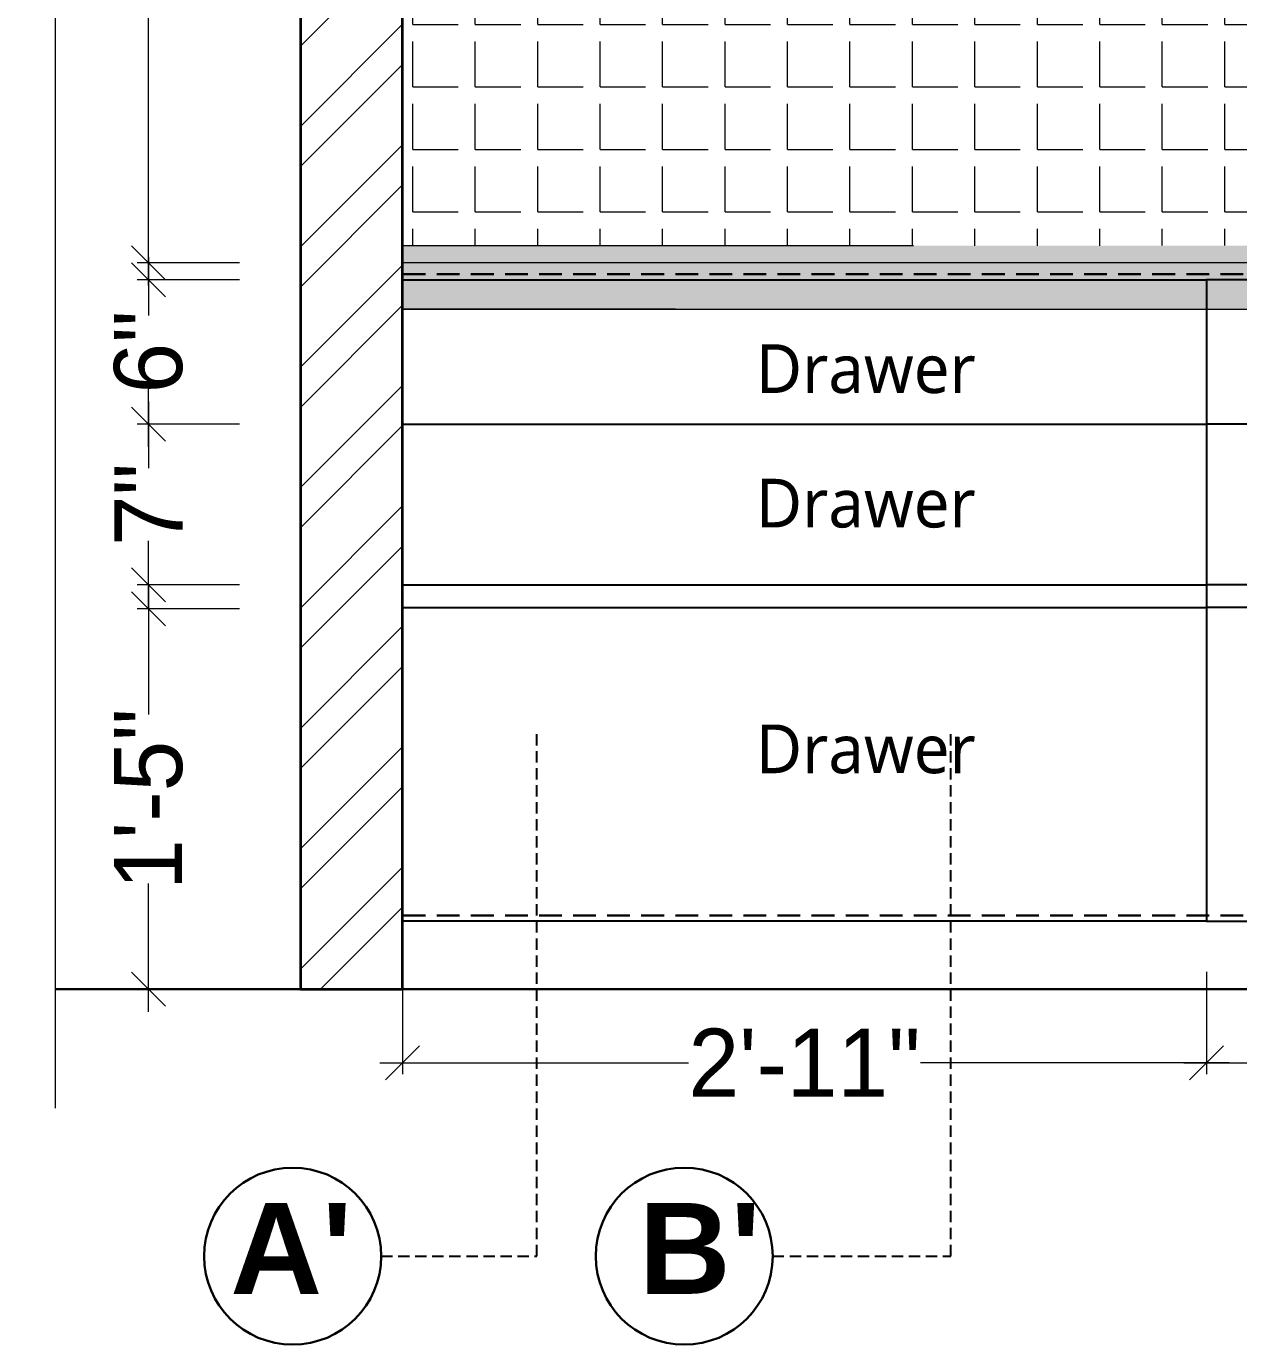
# Model space of a CAD drawing. Header units: millimetres. Extents: x 56222 to 3066687, y -650199 to -121287.
# Drawn here: x 140064.2 to 140117.6, y -185328.9 to -185270.9 of the extents above; entities that cross this region are included whole.
import ezdxf

# ---------------------------------------------------------------- set-up
doc = ezdxf.new("R2010")
doc.units = ezdxf.units.MM
doc.header["$MEASUREMENT"] = 0
doc.header["$PDMODE"] = 35
for name, pattern in [('00 . GROUND FLOOR$0$DASHED', [0.75, 0.5, -0.25]), ('DASHED', [0.75, 0.5, -0.25]), ('DASHEDX2', [1.5, 1, -0.5])]:
    doc.linetypes.add(name, pattern=pattern)
doc.layers.get('Defpoints').update_dxf_attribs({"color": 220})
doc.layers.add('AR HATCH-7', color=7, linetype='Continuous')
for name, color, linetype, lineweight in [('DIM.', 250, 'Continuous', 13), ('FURNITURE', 32, 'Continuous', 9), ('furniture dimensions', 1, 'DASHED', 0), ('FURNITURE-1', 252, 'Continuous', 13), ('SECTION ( SLAB PLine )', 104, 'Continuous', 30), ('Text', 7, 'Continuous', 15), ('wall', 7, 'Continuous', 30)]:
    doc.layers.add(name, color=color, linetype=linetype, lineweight=lineweight)
doc.layers.add('hatch', color=250, linetype='Continuous', lineweight=9, transparency=0.5)
doc.styles.add('century g', font='GOTHIC.TTF')
doc.styles.get("Standard").update_dxf_attribs({"font": 'arial.ttf', "height": 6})
doc.dimstyles.new('Archana', dxfattribs={"dimtxt": 2, "dimasz": 0.75, "dimexe": 0.5, "dimexo": 0.5, "dimgap": 0, "dimtad": 0, "dimzin": 0, "dimdsep": 46, "dimlunit": 4, "dimtxsty": 'century g', "dimblk": 'OBLIQUE', "dimcen": 0, "dimdle": 1, "dimclrd": 256, "dimclre": 256, "dimclrt": 256, "dimadec": 0, "dimazin": 0, "dimtfac": 1, "dimtofl": 0, "dimtmove": 1, "dimatfit": 3, "dimfxl": 1, "dimfxlon": 1, "dimtolj": 1, "dimtzin": 0, "dimlwd": -1, "dimlwe": -1, "dimarcsym": 0})

# ---------------------------------------------------------------- blocks, each defined once
blk = doc.blocks.new('_Oblique')
at = {"layer": 'wall', "color": 0, "lineweight": -2}
blk.add_line((-0.5, -0.5), (0.5, 0.5), dxfattribs=at)
blk = doc.blocks.new('*D303')
at = {"layer": 'Defpoints', "color": 0, "linetype": 'Continuous', "lineweight": 30, "transparency": 16777216}
for p in [(140080.812, -185310.264), (140116.212, -185310.263), (140116.212, -185316.5)]:
    blk.add_point(p, dxfattribs=at)
at = {"layer": 'furniture dimensions', "color": 5, "linetype": 'ByBlock', "transparency": 16777216}
blk.add_line((140080.812, -185312.5), (140080.812, -185317), dxfattribs=at)
at = {"layer": 'furniture dimensions', "color": 5, "linetype": 'Continuous', "transparency": 16777216}
for p, q in [((140116.212, -185312.5), (140116.212, -185317)), ((140079.812, -185316.5), (140093.399, -185316.5)), ((140117.212, -185316.5), (140103.625, -185316.5))]:
    blk.add_line(p, q, dxfattribs=at)
at = {"layer": 'furniture dimensions', "color": 5, "linetype": 'Continuous', "transparency": 16777216, "xscale": 1.5, "yscale": 1.5, "zscale": 1.5, "rotation": 180}
blk.add_blockref('_Oblique', (140080.812, -185316.5), dxfattribs=at)
at = {"layer": 'furniture dimensions', "color": 5, "linetype": 'Continuous', "transparency": 16777216, "xscale": 1.5, "yscale": 1.5, "zscale": 1.5}
blk.add_blockref('_Oblique', (140116.212, -185316.5), dxfattribs=at)
at = {"layer": 'furniture dimensions', "linetype": 'Continuous', "lineweight": 0, "transparency": 16777216, "insert": (140098.512, -185316.5), "char_height": 3, "attachment_point": 5, "style": 'century g'}
blk.add_mtext('\\A1;2\'-11"', dxfattribs=at)
blk = doc.blocks.new('*D304')
at = {"layer": 'Defpoints', "color": 0, "linetype": 'Continuous', "lineweight": 30, "transparency": 16777216}
for p in [(140116.212, -185310.263), (140151.612, -185310.264), (140151.612, -185316.5)]:
    blk.add_point(p, dxfattribs=at)
at = {"layer": 'furniture dimensions', "color": 5, "linetype": 'ByBlock', "transparency": 16777216}
blk.add_line((140116.212, -185312.5), (140116.212, -185317), dxfattribs=at)
at = {"layer": 'furniture dimensions', "color": 5, "linetype": 'Continuous', "transparency": 16777216}
for p, q in [((140151.612, -185312.5), (140151.612, -185317)), ((140115.212, -185316.5), (140128.8, -185316.5)), ((140152.612, -185316.5), (140139.025, -185316.5))]:
    blk.add_line(p, q, dxfattribs=at)
at = {"layer": 'furniture dimensions', "color": 5, "linetype": 'Continuous', "transparency": 16777216, "xscale": 1.5, "yscale": 1.5, "zscale": 1.5, "rotation": 180}
blk.add_blockref('_Oblique', (140116.212, -185316.5), dxfattribs=at)
at = {"layer": 'furniture dimensions', "color": 5, "linetype": 'Continuous', "transparency": 16777216, "xscale": 1.5, "yscale": 1.5, "zscale": 1.5}
blk.add_blockref('_Oblique', (140151.612, -185316.5), dxfattribs=at)
at = {"layer": 'furniture dimensions', "linetype": 'Continuous', "lineweight": 0, "transparency": 16777216, "insert": (140133.912, -185316.5), "char_height": 3, "attachment_point": 5, "style": 'century g'}
blk.add_mtext('\\A1;2\'-11"', dxfattribs=at)
blk = doc.blocks.new('*D307')
at = {"layer": 'Defpoints', "color": 0, "linetype": 'Continuous', "lineweight": 30, "transparency": 16777216}
for p in [(140069.627, -185296.514), (140080.812, -185296.514), (140073.39, -185313.264)]:
    blk.add_point(p, dxfattribs=at)
at = {"layer": 'furniture dimensions', "color": 5, "linetype": 'Continuous', "transparency": 16777216}
for p, q in [((140069.627, -185295.514), (140069.627, -185301.168)), ((140073.627, -185296.514), (140069.127, -185296.514)), ((140069.627, -185314.264), (140069.627, -185308.61))]:
    blk.add_line(p, q, dxfattribs=at)
at = {"layer": 'furniture dimensions', "color": 5, "linetype": 'ByBlock', "transparency": 16777216}
blk.add_line((140072.89, -185313.264), (140069.127, -185313.264), dxfattribs=at)
at = {"layer": 'furniture dimensions', "color": 5, "linetype": 'Continuous', "transparency": 16777216, "xscale": 1.5, "yscale": 1.5, "zscale": 1.5}
for p, rotation in [((140069.627, -185296.514), 90), ((140069.627, -185313.264), 270)]:
    blk.add_blockref('_Oblique', p, dxfattribs=dict(at, rotation=rotation))
at = {"layer": 'furniture dimensions', "linetype": 'Continuous', "lineweight": 0, "transparency": 16777216, "insert": (140069.627, -185304.889), "char_height": 3, "attachment_point": 5, "rotation": 90, "style": 'century g'}
blk.add_mtext('\\A1;1\'-5"', dxfattribs=at)
blk = doc.blocks.new('*D308')
at = {"layer": 'Defpoints', "color": 0, "linetype": 'Continuous', "lineweight": 30, "transparency": 16777216}
for p in [(140069.627, -185249.264), (140077.89, -185249.264), (140080.812, -185281.264)]:
    blk.add_point(p, dxfattribs=at)
at = {"layer": 'furniture dimensions', "color": 5, "linetype": 'Continuous', "transparency": 16777216}
for p, q in [((140069.627, -185248.264), (140069.627, -185261.309)), ((140073.627, -185249.264), (140069.127, -185249.264)), ((140069.627, -185282.264), (140069.627, -185269.22))]:
    blk.add_line(p, q, dxfattribs=at)
at = {"layer": 'furniture dimensions', "color": 5, "linetype": 'ByBlock', "transparency": 16777216}
blk.add_line((140073.627, -185281.264), (140069.127, -185281.264), dxfattribs=at)
at = {"layer": 'furniture dimensions', "color": 5, "linetype": 'Continuous', "transparency": 16777216, "xscale": 1.5, "yscale": 1.5, "zscale": 1.5}
for p, rotation in [((140069.627, -185249.264), 90), ((140069.627, -185281.264), 270)]:
    blk.add_blockref('_Oblique', p, dxfattribs=dict(at, rotation=rotation))
at = {"layer": 'furniture dimensions', "linetype": 'Continuous', "lineweight": 0, "transparency": 16777216, "insert": (140069.627, -185265.264), "char_height": 3, "attachment_point": 5, "rotation": 90, "style": 'century g'}
blk.add_mtext('\\A1;2\'-8"', dxfattribs=at)
blk = doc.blocks.new('*D289')
at = {"layer": 'Defpoints', "color": 0, "linetype": 'Continuous', "lineweight": 30, "transparency": 16777216}
for p in [(140069.627, -185288.378), (140080.812, -185288.378), (140080.812, -185295.453)]:
    blk.add_point(p, dxfattribs=at)
at = {"layer": 'furniture dimensions', "color": 5, "linetype": 'Continuous', "transparency": 16777216}
for p, q in [((140069.627, -185287.378), (140069.627, -185290.311)), ((140073.627, -185288.378), (140069.127, -185288.378)), ((140069.627, -185296.453), (140069.627, -185293.519))]:
    blk.add_line(p, q, dxfattribs=at)
at = {"layer": 'furniture dimensions', "color": 5, "linetype": 'ByBlock', "transparency": 16777216}
blk.add_line((140073.627, -185295.453), (140069.127, -185295.453), dxfattribs=at)
at = {"layer": 'furniture dimensions', "color": 5, "linetype": 'Continuous', "transparency": 16777216, "xscale": 1.5, "yscale": 1.5, "zscale": 1.5}
for p, rotation in [((140069.627, -185288.378), 90), ((140069.627, -185295.453), 270)]:
    blk.add_blockref('_Oblique', p, dxfattribs=dict(at, rotation=rotation))
at = {"layer": 'furniture dimensions', "linetype": 'Continuous', "lineweight": 0, "transparency": 16777216, "insert": (140069.627, -185291.915), "char_height": 3, "attachment_point": 5, "rotation": 90, "style": 'century g'}
blk.add_mtext('\\A1;7"', dxfattribs=at)
blk = doc.blocks.new('*D290')
at = {"layer": 'Defpoints', "color": 0, "linetype": 'Continuous', "lineweight": 30, "transparency": 16777216}
for p in [(140069.627, -185282.013), (140080.812, -185282.013), (140080.812, -185288.378)]:
    blk.add_point(p, dxfattribs=at)
at = {"layer": 'furniture dimensions', "color": 5, "linetype": 'Continuous', "transparency": 16777216}
for p, q in [((140069.627, -185281.013), (140069.627, -185283.582)), ((140073.627, -185282.013), (140069.127, -185282.013)), ((140069.627, -185289.378), (140069.627, -185286.809))]:
    blk.add_line(p, q, dxfattribs=at)
at = {"layer": 'furniture dimensions', "color": 5, "linetype": 'ByBlock', "transparency": 16777216}
blk.add_line((140073.627, -185288.378), (140069.127, -185288.378), dxfattribs=at)
at = {"layer": 'furniture dimensions', "color": 5, "linetype": 'Continuous', "transparency": 16777216, "xscale": 1.5, "yscale": 1.5, "zscale": 1.5}
for p, rotation in [((140069.627, -185282.013), 90), ((140069.627, -185288.378), 270)]:
    blk.add_blockref('_Oblique', p, dxfattribs=dict(at, rotation=rotation))
at = {"layer": 'furniture dimensions', "linetype": 'Continuous', "lineweight": 0, "transparency": 16777216, "insert": (140069.627, -185285.195), "char_height": 3, "attachment_point": 5, "rotation": 90, "style": 'century g'}
blk.add_mtext('\\A1;6"', dxfattribs=at)

msp = doc.modelspace()

# ---------------------------------------------------------------- hatches: boundary and pattern name
at = {"layer": 'AR HATCH-7', "lineweight": 18, "true_color": 0x939598, "transparency": 33554687}
h = msp.add_hatch(dxfattribs=at)
h.set_pattern_fill('ANSI32', color=252, scale=10)
h.set_pattern_definition([(45, (1593.1197, -1095.0226), (-2.65165043, 2.65165043), []), (45, (1594.8875, -1095.0226), (-2.65165043, 2.65165043), [])])
h.paths.add_polyline_path([(140080.812, -185249.264), (140076.312, -185249.264), (140076.312, -185313.264), (140080.812, -185313.264)])
at = {"layer": 'FURNITURE', "lineweight": 18, "true_color": 0xc7c8ca, "transparency": 33554687}
h = msp.add_hatch(dxfattribs=at)
h.set_pattern_fill('ANGLE', color=9, scale=10)
h.set_pattern_definition([(0, (-336.4883, -1095.0226), (0, 2.75), [2, -0.75]), (90, (-336.4883, -1095.0226), (-2.75, 2e-16), [2, -0.75])])
h.paths.add_polyline_path([(140209.812, -185264.633), (140184.899, -185264.633), (140181.312, -185262.932), (140181.312, -185269.264), (140109.312, -185269.264), (140109.312, -185255.264), (140097.408, -185255.264), (140091.312, -185255.264), (140091.312, -185280.53), (140121.312, -185280.503), (140121.312, -185280.503), (140161.812, -185280.529), (140183.527, -185280.576), (140209.812, -185281.26)])
h.paths.add_polyline_path([(140209.812, -185255.264), (140203.813, -185255.264), (140203.813, -185264.633), (140209.812, -185264.633)])
h.paths.add_polyline_path([(140203.813, -185255.264), (140193.269, -185255.264), (140181.312, -185255.264), (140181.312, -185262.932), (140184.899, -185264.633), (140203.813, -185264.633)], flags=17)
h.paths.add_polyline_path([(140091.312, -185255.264), (140080.812, -185255.264), (140080.812, -185280.514), (140091.312, -185280.514)])
at = {"layer": 'FURNITURE', "lineweight": 0, "true_color": 0x636466, "transparency": 33554687}
h = msp.add_hatch(color=251, dxfattribs=at)
h.dxf.hatch_style = 1
h.paths.add_polyline_path([(140183.534, -185280.514), (140183.534, -185280.514), (140183.534, -185281.264), (140183.534, -185281.264)])
h.paths.add_polyline_path([(140183.534, -185280.514), (140080.812, -185280.514), (140080.812, -185281.264), (140183.534, -185281.264)])
at = {"layer": 'FURNITURE', "lineweight": 0, "true_color": 0x939598, "transparency": 33554687}
h = msp.add_hatch(color=252, dxfattribs=at)
h.dxf.hatch_style = 1
h.paths.add_polyline_path([(140209.812, -185281.264), (140184.564, -185281.264), (140184.564, -185282.013), (140209.812, -185282.013)])
h.paths.add_polyline_path([(140184.564, -185281.264), (140080.812, -185281.264), (140080.812, -185282.013), (140184.564, -185282.013)])
at = {"layer": 'FURNITURE', "lineweight": 0, "true_color": 0x000000, "transparency": 33554687}
h = msp.add_hatch(color=18, dxfattribs=at)
h.dxf.hatch_style = 1
edge = h.paths.add_edge_path()
edge.add_line((140185.564, -185282.013), (140185.564, -185282.012))
edge.add_line((140185.564, -185282.012), (140080.812, -185282.013))
edge.add_line((140080.812, -185282.013), (140080.812, -185283.302))
edge.add_line((140080.812, -185283.302), (140183.813, -185283.301))
edge.add_line((140183.813, -185283.301), (140183.813, -185283.013))
edge.add_line((140183.813, -185283.013), (140184.812, -185283.013))
edge.add_line((140184.812, -185283.013), (140184.812, -185283.301))
edge.add_line((140184.812, -185283.301), (140185.433, -185283.301))
edge.add_arc((140185.364, -185283.113), 0.2, 290.20201, 360)
edge.add_line((140185.564, -185283.113), (140185.564, -185282.013))

# ---------------------------------------------------------------- linework, layer by layer
at = {"layer": 'FURNITURE', "lineweight": 0}
for p, q in [((140103.312, -185280.514, 0.129), (140080.812, -185280.514, 0.129)), ((140209.812, -185281.264, 0.129), (140080.812, -185281.264, 0.129)), ((140080.812, -185283.302, 0.129), (140080.812, -185282.013, 0.129)), ((140080.812, -185310.264, 0.129), (140080.812, -185282.763, 0.129)), ((140092.816, -185283.301, 0.129), (140080.812, -185283.302, 0.129)), ((140080.812, -185283.302, 0.129), (140182.813, -185283.302, 0.129)), ((140080.812, -185310.264, 0.129), (140183.814, -185310.264, 0.129))]:
    msp.add_line(p, q, dxfattribs=at)
at = {"layer": 'FURNITURE', "color": 0, "lineweight": 0}
msp.add_line((140080.812, -185282.013, 0.129), (140209.812, -185282.013, 0.129), dxfattribs=at)
at = {"layer": 'FURNITURE', "color": 3, "linetype": 'DASHEDX2', "lineweight": 30}
for p, q in [((140080.825, -185281.763, 0.129), (140183.408, -185281.763, 0.129)), ((140080.825, -185310.014, 0.129), (140185.11, -185310.014, 0.129))]:
    msp.add_line(p, q, dxfattribs=at)
at = {"layer": 'FURNITURE', "lineweight": -3}
for p in [(140080.812, -185288.378, 0.129), (140151.612, -185288.38, 0.129)]:
    msp.add_line(p, (140116.212, -185288.378, 0.129), dxfattribs=at)
at = {"layer": 'FURNITURE', "lineweight": 25}
for p, q in [((140080.812, -185295.453, 0.129), (140116.212, -185295.453, 0.129)), ((140161.812, -185295.453, 0.129), (140116.212, -185295.453, 0.129)), ((140080.812, -185296.453, 0.129), (140116.212, -185296.453, 0.129)), ((140151.612, -185296.453, 0.129), (140116.212, -185296.453, 0.129))]:
    msp.add_line(p, q, dxfattribs=at)
at = {"layer": 'FURNITURE', "lineweight": 25, "elevation": 0.129}
for points in [[(140080.812, -185282.013), (140116.212, -185282.013), (140116.212, -185310.263), (140080.812, -185310.263)], [(140151.612, -185282.013), (140116.212, -185282.013), (140116.212, -185310.263), (140151.612, -185310.263)]]:
    msp.add_lwpolyline(points, close=True, dxfattribs=at)
at = {"layer": 'furniture dimensions', "lineweight": 0}
msp.add_line((140092.812, -185310.264, 0.129), (140116.212, -185310.263, 0.129), dxfattribs=at)
at = {"layer": 'FURNITURE-1', "color": 252, "linetype": '00 . GROUND FLOOR$0$DASHED', "lineweight": 25, "true_color": 0x939598, "elevation": 0.129}
for points in [[(140079.871, -185325.022), (140086.72, -185325.022), (140086.72, -185301.925)], [(140097.108, -185325.022), (140104.952, -185325.022), (140104.952, -185301.925)]]:
    msp.add_lwpolyline(points, dxfattribs=at)
at = {"layer": 'FURNITURE-1', "color": 1, "linetype": 'ByBlock', "lineweight": 30}
for centre in [(140075.974, -185325.022, 0.129), (140093.216, -185325.022, 0.129)]:
    msp.add_circle(centre, 3.897, dxfattribs=at)
at = {"layer": 'hatch', "lineweight": 35, "transparency": 33554687, "elevation": 0.129}
msp.add_lwpolyline([(140076.312, -185249.264), (140076.312, -185313.264), (140080.812, -185313.264), (140080.812, -185249.264)], dxfattribs=at)
at = {"layer": 'SECTION ( SLAB PLine )', "color": 1}
msp.add_line((140222.332, -185313.264, 0.129), (140065.51, -185313.264, 0.129), dxfattribs=at)
at = {"layer": 'Text', "color": 251, "linetype": 'Continuous', "lineweight": 0, "true_color": 0x636466, "elevation": 0.129}
msp.add_lwpolyline([(140065.51, -185178.317), (140065.51, -185247.503), (140064.249, -185248.284), (140066.683, -185248.534), (140065.51, -185249.371), (140065.51, -185318.5)], dxfattribs=at)

# ---------------------------------------------------------------- texts
at = {"layer": 'DIM.', "color": 1, "char_height": 4, "attachment_point": 1}
for s, insert in [("{\\fArial|b1|i0|c0|p34;A'}", (140073.231, -185322.682, 0.129)), ("{\\fArial|b1|i0|c0|p34;B'}", (140091.221, -185322.682, 0.129))]:
    msp.add_mtext_dynamic_manual_height_columns(s, width=81.87572, gutter_width=1.128, heights=[0], dxfattribs=dict(at, insert=insert))
at = {"layer": 'Text', "ltscale": 20, "char_height": 2.14365, "width": 39.27782, "attachment_point": 1}
for insert in [(140096.369, -185284.858, 0.129), (140096.369, -185290.782, 0.129), (140096.369, -185301.606, 0.129)]:
    msp.add_mtext('{\\fMalgun Gothic|b0|i0|c0|p34;\\C1;Drawer}', dxfattribs=dict(at, insert=insert))

# ---------------------------------------------------------------- dimensions: what is measured, and where the dimension line sits
at = {"layer": 'furniture dimensions', "color": 5, "linetype": 'Continuous', "lineweight": 0}
for base, p1, p2, picture, middle in [((140069.627, -185249.264, 0.129), (140080.812, -185281.264, 0.129), (140077.89, -185249.264, 0.129), '*D308', (140069.627, -185265.264, 0.129)), ((140069.627, -185282.013, 0.129), (140080.812, -185288.378, 0.129), (140080.812, -185282.013, 0.129), '*D290', (140069.627, -185285.195, 0.129)), ((140069.627, -185288.378, 0.129), (140080.812, -185295.453, 0.129), (140080.812, -185288.378, 0.129), '*D289', (140069.627, -185291.915, 0.129)), ((140069.627, -185296.514, 0.129), (140073.39, -185313.264, 0.129), (140080.812, -185296.514, 0.129), '*D307', (140069.627, -185304.889, 0.129))]:
    dim = msp.add_linear_dim(base=base, p1=p1, p2=p2, angle=90, dimstyle='Archana', override={"dimtxt": 3, "dimasz": 1.5, "dimdec": 0, "dimclrd": 5, "dimclre": 5, "dimfxl": 4}, dxfattribs=at)
    dim.commit()
    dim.dimension.update_dxf_attribs({"geometry": picture, "text_midpoint": middle})
for base, p1, p2, picture, middle in [((140116.212, -185316.5, 0.129), (140080.812, -185310.264, 0.129), (140116.212, -185310.263, 0.129), '*D303', (140098.512, -185316.5, 0.129)), ((140151.612, -185316.5, 0.129), (140116.212, -185310.263, 0.129), (140151.612, -185310.264, 0.129), '*D304', (140133.912, -185316.5, 0.129))]:
    dim = msp.add_linear_dim(base=base, p1=p1, p2=p2, dimstyle='Archana', override={"dimtxt": 3, "dimasz": 1.5, "dimdec": 0, "dimclrd": 5, "dimclre": 5, "dimfxl": 4}, dxfattribs=at)
    dim.commit()
    dim.dimension.update_dxf_attribs({"geometry": picture, "text_midpoint": middle})

doc.saveas('drawing.dxf')
